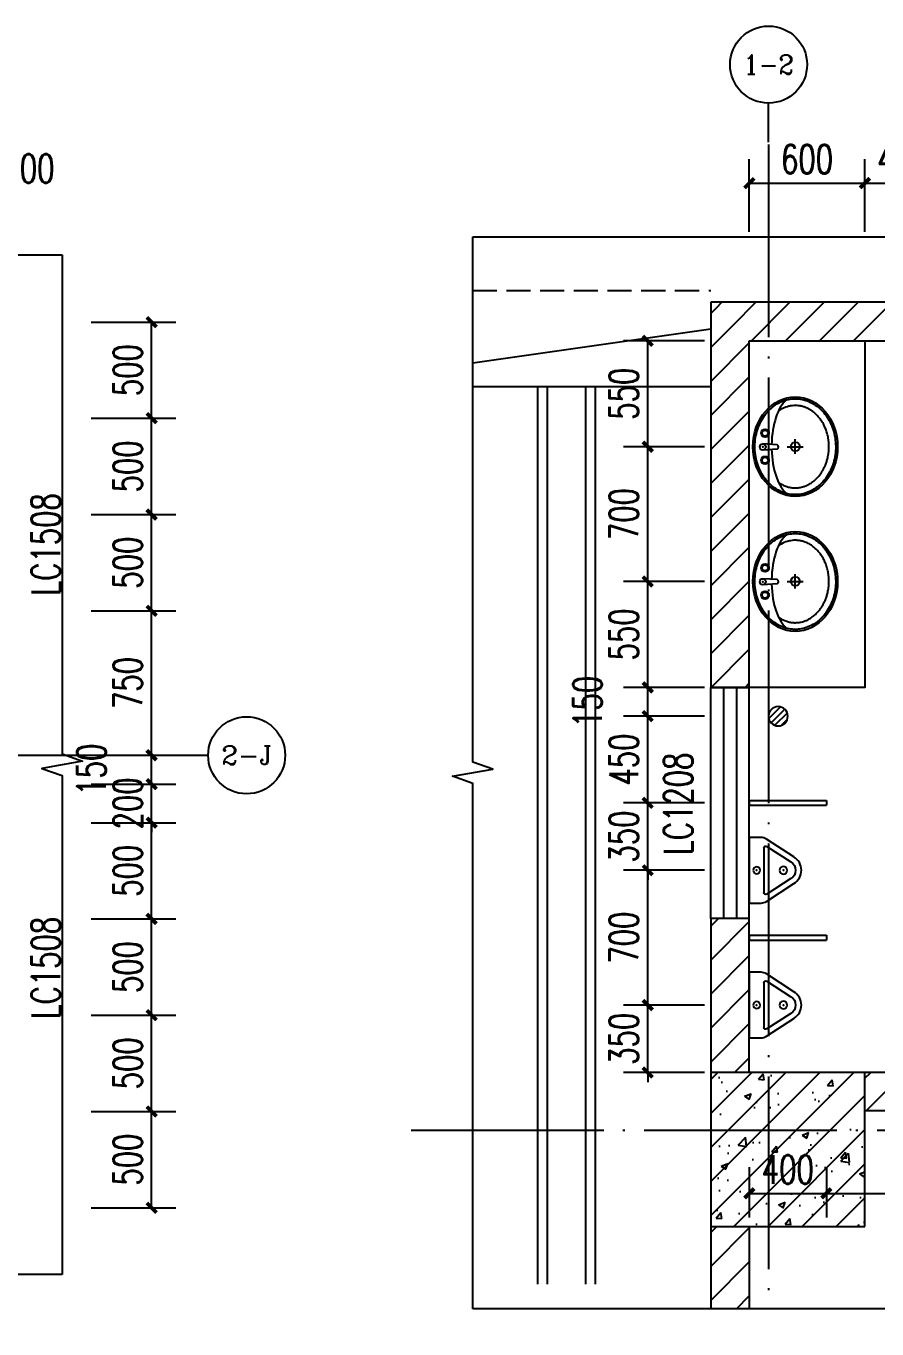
# Model space of a CAD drawing. Header units: millimetres. Extents: x -1048436 to -185795, y -983427 to 400387.
# Drawn here: x -611897 to -607479, y -727371 to -720604 of the extents above; entities that cross this region are included whole.
import ezdxf
from ezdxf.enums import TextEntityAlignment as Align

# ---------------------------------------------------------------- set-up
doc = ezdxf.new("R2010")
doc.units = ezdxf.units.MM
doc.header["$LTSCALE"] = 500
for name, pattern in [('A-FP_05$0$pln_L5$0$Col_L4$0$PHANTOM', [63.5, 31.75, -6.35, 6.35, -6.35, 6.35, -6.35]), ('DASH', [0.35, 0.25, -0.1]), ('DOTE', [2.42, 2, -0.2, 0.02, -0.2])]:
    doc.linetypes.add(name, pattern=pattern)
for name, color, linetype in [('COLUMN', 254, 'Continuous'), ('PUB_DIM', 3, 'Continuous'), ('PUB_HATCH', 8, 'Continuous'), ('WINDOW', 4, 'Continuous'), ('WINDOW_TEXT', 7, 'Continuous'), ('建-填充', 9, 'Continuous'), ('建-墙', 254, 'Continuous'), ('建-墙-卫生间隔断', 220, 'Continuous'), ('建-屋面-排水沟落水口', 175, 'Continuous'), ('建-文字', 4, 'Continuous'), ('建-洁具', 55, 'Continuous'), ('建-符号', 13, 'Continuous'), ('建-轴线', 16, 'DOTE')]:
    doc.layers.add(name, color=color, linetype=linetype)
doc.styles.add('_TCH_AXIS', font='COMPLEX', dxfattribs={"bigfont": 'GBCBIG'})
doc.styles.add('_TCH_DIM_T3', font='SIMPLEX', dxfattribs={"width": 0.705882, "bigfont": 'GBCBIG'})
doc.styles.add('_TCH_WINDOW', font='SIMPLEX', dxfattribs={"height": 3.5, "bigfont": 'GBCBIG'})
doc.dimstyles.new('_TCH_ARCH&&50', dxfattribs={"dimtxt": 148.75, "dimasz": 50, "dimexe": 125, "dimexo": 150, "dimgap": 50, "dimtad": 1, "dimdec": 0, "dimzin": 0, "dimdsep": 46, "dimtxsty": '_TCH_DIM_T3', "dimblk": 'ARCHTICK', "dimcen": 0.09, "dimclrt": 7, "dimazin": 2, "dimtfac": 1, "dimtdec": 0, "dimtix": 1, "dimtmove": 2, "dimatfit": 3, "dimldrblk": 'ARCHTICK', "dimfxl": 1, "dimtolj": 1, "dimtzin": 0, "dimarcsym": 0})
pattern_1 = [(45, (0, 89.76), (-88.388383, 88.388383), [])]

# ---------------------------------------------------------------- blocks, each defined once
blk = doc.blocks.new('$lvtry$00000173')
at = {"color": 0}
for p, q in [((-10.7, -125), (-15.7, -50.1)), ((12, -125), (16, -50.1)), ((1.6, -177.1), (1.6, -260.4)), ((-35.1, -218.8), (40, -218.8))]:
    blk.add_line(p, q, dxfattribs=at)
for centre, radius in [((-69, -61.6), 20.6), ((-69, -61.6), 15.6), ((0.1, -50.1), 15.8), ((72.2, -61.6), 20.6), ((72.2, -61.6), 15.6), ((1.6, -218.8), 23.4)]:
    blk.add_circle(centre, radius, dxfattribs=at)
blk.add_arc((0.6, -116.9), 13.9, 215.48604, 324.51396, dxfattribs=at)
blk.add_ellipse((1.6, -218.8), major_axis=(-259, 0), ratio=0.848663, dxfattribs=at)
for start_param, end_param in [(4.764585, 5.931457), (3.493317, 4.671733)]:
    blk.add_ellipse((1.6, -214.5), major_axis=(-259, 0), ratio=0.459125, start_param=start_param, end_param=end_param, dxfattribs=at)
for points, knots in [([(-247.4, -218.8, 0), (-247.4, -226.1, 0), (-246.9, -233.4, 0), (-244.5, -252.6, 0), (-241.8, -264.5, 0), (-234, -287.6, 0), (-228.9, -298.9, 0), (-216.4, -320.7, 0), (-209.1, -331.1, 0), (-192.3, -350.8, 0), (-182.9, -360.1, 0), (-162.4, -377, 0), (-151.2, -384.8, 0), (-127.4, -398.6, 0), (-114.8, -404.6, 0), (-88.5, -414.7, 0), (-74.8, -418.8, 0), (-46.8, -424.9, 0), (-32.4, -426.9, 0), (-3.6, -428.9, 0), (11, -428.8, 0), (39.8, -426.4, 0), (54.1, -424.2, 0), (82, -417.7, 0), (95.6, -413.4, 0), (121.7, -402.9, 0), (134.2, -396.7, 0), (157.7, -382.6, 0), (168.7, -374.7, 0), (189, -357.5, 0), (198.2, -348.1, 0), (214.5, -328.2, 0), (221.7, -317.6, 0), (233.7, -295.7, 0), (238.6, -284.3, 0), (245.9, -261.1, 0), (248.4, -249.2, 0), (250.9, -225.2, 0), (250.9, -213.2, 0), (248.6, -189.2, 0), (246.1, -177.3, 0), (238.9, -154, 0), (234.1, -142.6, 0), (222.2, -120.6, 0), (215.1, -110.1, 0), (198.8, -90.1, 0), (189.6, -80.7, 0), (169.5, -63.4, 0), (158.5, -55.4, 0), (135.1, -41.2, 0), (122.6, -35, 0), (96.6, -24.4, 0), (83, -20.1, 0), (55.1, -13.5, 0), (40.8, -11.2, 0), (12, -8.8, 0), (-2.5, -8.6, 0), (-31.4, -10.4, 0), (-45.7, -12.4, 0), (-73.8, -18.4, 0), (-87.5, -22.5, 0), (-113.8, -32.5, 0), (-126.5, -38.5, 0), (-150.4, -52.2, 0), (-161.6, -59.9, 0), (-182.2, -76.8, 0), (-191.7, -86, 0), (-208.5, -105.6, 0), (-215.9, -116, 0), (-228.5, -137.8, 0), (-233.6, -149.1, 0), (-241.6, -172.2, 0), (-244.4, -184, 0), (-246.9, -203.6, 0), (-247.4, -211.2, 0), (-247.4, -218.8, 0)], [0, 0, 0, 0, 0.105369, 0.105369, 0.278747, 0.278747, 0.452125, 0.452125, 0.625504, 0.625504, 0.798882, 0.798882, 0.97226, 0.97226, 1.145639, 1.145639, 1.319017, 1.319017, 1.492395, 1.492395, 1.665774, 1.665774, 1.839152, 1.839152, 2.01253, 2.01253, 2.185909, 2.185909, 2.359287, 2.359287, 2.532665, 2.532665, 2.706044, 2.706044, 2.879422, 2.879422, 3.0528, 3.0528, 3.226179, 3.226179, 3.399557, 3.399557, 3.572935, 3.572935, 3.746313, 3.746313, 3.919692, 3.919692, 4.09307, 4.09307, 4.266448, 4.266448, 4.439827, 4.439827, 4.613205, 4.613205, 4.786583, 4.786583, 4.959962, 4.959962, 5.13334, 5.13334, 5.306718, 5.306718, 5.480097, 5.480097, 5.653475, 5.653475, 5.826853, 5.826853, 6.000232, 6.000232, 6.17361, 6.17361, 6.283185, 6.283185, 6.283185, 6.283185]), ([(-183.5, -131.4, 0), (-184.9, -133.4, 0), (-186.3, -135.4, 0), (-191.4, -143.3, 0), (-194.8, -149.3, 0), (-200.6, -161.5, 0), (-203.1, -167.7, 0), (-207.2, -180.3, 0), (-208.9, -186.7, 0), (-211.2, -199.2, 0), (-211.9, -205.4, 0), (-212.3, -214, 0), (-212.4, -216.4, 0), (-212.4, -218.8, 0), (-212.4, -225.2, 0), (-211.9, -231.7, 0), (-210, -246, 0), (-208.2, -253.8, 0), (-204.3, -266.5, 0), (-202.4, -271.5, 0), (-198.1, -281.4, 0), (-195.7, -286.3, 0), (-189.4, -297.6, 0), (-185.2, -304, 0), (-176, -316.2, 0), (-170.9, -322.2, 0), (-160.9, -332.4, 0), (-156.1, -336.8, 0), (-143.4, -347.4, 0), (-135.1, -353.3, 0), (-121.2, -361.8, 0), (-115.9, -364.8, 0), (-105.1, -370.2, 0), (-99.5, -372.8, 0), (-87.8, -377.6, 0), (-81.6, -379.8, 0), (-69, -383.8, 0), (-62.5, -385.6, 0), (-47.3, -389.1, 0), (-38.5, -390.6, 0), (-20.6, -392.8, 0), (-11.6, -393.4, 0), (6.5, -393.7, 0), (15.6, -393.3, 0), (33.6, -391.7, 0), (42.5, -390.5, 0), (59.4, -387.2, 0), (67.4, -385.2, 0), (83.1, -380.5, 0), (90.7, -377.7, 0), (105.6, -371.6, 0), (112.7, -368.2, 0), (126.6, -360.6, 0), (133.3, -356.5, 0), (146, -347.8, 0), (152, -343.1, 0), (163.2, -333.3, 0), (168.5, -328.1, 0), (178.3, -317.3, 0), (182.9, -311.7, 0), (190.4, -301, 0), (193.6, -296, 0), (200.4, -283.8, 0), (203.7, -276.5, 0), (208.6, -263.5, 0), (210.3, -257.8, 0), (213, -246.3, 0), (214.1, -240.5, 0), (215.6, -226.9, 0), (215.8, -219, 0), (215.1, -205.6, 0), (214.5, -200, 0), (212.5, -188.8, 0), (211.2, -183.3, 0), (206.3, -166.7, 0), (201.7, -155.9, 0), (193, -140.7, 0), (190, -136, 0), (186.8, -131.4, 0)], [5.740897, 5.740897, 5.740897, 5.740897, 5.780874, 5.780874, 5.896829, 5.896829, 6.012784, 6.012784, 6.128739, 6.128739, 6.240697, 6.240697, 6.283185, 6.283185, 6.283185, 6.399826, 6.399826, 6.5409, 6.5409, 6.634, 6.634, 6.7271, 6.7271, 6.852188, 6.852188, 6.977276, 6.977276, 7.077377, 7.077377, 7.229977, 7.229977, 7.317389, 7.317389, 7.404801, 7.404801, 7.497094, 7.497094, 7.589386, 7.589386, 7.712334, 7.712334, 7.835281, 7.835281, 7.958228, 7.958228, 8.081175, 8.081175, 8.194983, 8.194983, 8.30879, 8.30879, 8.422598, 8.422598, 8.537599, 8.537599, 8.6526, 8.6526, 8.767602, 8.767602, 8.884432, 8.884432, 8.982435, 8.982435, 9.119467, 9.119467, 9.224191, 9.224191, 9.328914, 9.328914, 9.470087, 9.470087, 9.571187, 9.571187, 9.672288, 9.672288, 9.874489, 9.874489, 9.967059, 9.967059, 9.967059, 9.967059])]:
    blk.add_open_spline(points, degree=3, knots=knots, dxfattribs=at)
for p in [(0.5, -49.9), (1.6, -218.8)]:
    blk.add_point(p, dxfattribs=at)
blk = doc.blocks.new('$lvtry$00000171')
h = blk.add_hatch()
h.set_pattern_fill('ANSI31', color=256, scale=15, style=0)
h.set_pattern_definition([(45, (0, 0), (-16.838, 16.838), [])])
h.paths.add_polyline_path([(35.4, 16.9, 0.162278), (7.1, 31), (-49.5, -25.6, 0.162278), (-35.4, -53.9)])
h.paths.add_polyline_path([(7.1, 31, 0.456412), (-50, -18.5, 0.035489), (-49.5, -25.6)])
h.paths.add_polyline_path([(49.5, -11.4, 0.162278), (35.4, 16.9), (-35.4, -53.9, 0.162278), (-7.1, -68)])
h.paths.add_polyline_path([(50, -18.5, 0.035489), (49.5, -11.4), (-7.1, -68, 0.456412)])
blk.add_circle((0, -18.5), 50)
blk = doc.blocks.new('_ArchTick')
at = {"color": 0, "linetype": 'ByBlock', "const_width": 0.4}
blk.add_lwpolyline([(-0.5, -0.5), (0.5, 0.5)], dxfattribs=at)
blk = doc.blocks.new('*D2150')
at = {"layer": 'Defpoints', "color": 0, "transparency": 16777216}
for p in [(-607541.6, -721419.5), (-608141.6, -721822.1), (-607541.6, -721822.1)]:
    blk.add_point(p, dxfattribs=at)
at = {"layer": 'PUB_DIM', "color": 0, "lineweight": -2, "transparency": 16777216}
for p, q in [((-608141.6, -721672.1), (-608141.6, -721294.5)), ((-607541.6, -721672.1), (-607541.6, -721294.5)), ((-608141.6, -721419.5), (-607541.6, -721419.5))]:
    blk.add_line(p, q, dxfattribs=at)
at = {"layer": 'PUB_DIM', "color": 0, "lineweight": -2, "transparency": 16777216, "xscale": 50, "yscale": 50, "zscale": 50, "rotation": 180}
blk.add_blockref('_ArchTick', (-608141.6, -721419.5), dxfattribs=at)
at = {"layer": 'PUB_DIM', "color": 0, "lineweight": -2, "transparency": 16777216, "xscale": 50, "yscale": 50, "zscale": 50}
blk.add_blockref('_ArchTick', (-607541.6, -721419.5), dxfattribs=at)
at = {"layer": 'PUB_DIM', "color": 7, "transparency": 16777216, "insert": (-607841.6, -721295.1), "char_height": 148.75, "attachment_point": 5, "style": '_TCH_DIM_T3'}
blk.add_mtext('\\A1;600', dxfattribs=at)
blk = doc.blocks.new('*D2151')
at = {"layer": 'Defpoints', "color": 0, "transparency": 16777216}
for p in [(-607141.6, -721419.5), (-607541.6, -721822.1), (-607141.6, -721822.1)]:
    blk.add_point(p, dxfattribs=at)
at = {"layer": 'PUB_DIM', "color": 0, "lineweight": -2, "transparency": 16777216}
for p, q in [((-607541.6, -721672.1), (-607541.6, -721294.5)), ((-607141.6, -721672.1), (-607141.6, -721294.5)), ((-607541.6, -721419.5), (-607141.6, -721419.5))]:
    blk.add_line(p, q, dxfattribs=at)
at = {"layer": 'PUB_DIM', "color": 0, "lineweight": -2, "transparency": 16777216, "xscale": 50, "yscale": 50, "zscale": 50, "rotation": 180}
blk.add_blockref('_ArchTick', (-607541.6, -721419.5), dxfattribs=at)
at = {"layer": 'PUB_DIM', "color": 0, "lineweight": -2, "transparency": 16777216, "xscale": 50, "yscale": 50, "zscale": 50}
blk.add_blockref('_ArchTick', (-607141.6, -721419.5), dxfattribs=at)
at = {"layer": 'PUB_DIM', "color": 7, "transparency": 16777216, "insert": (-607341.6, -721295.1), "char_height": 148.75, "attachment_point": 5, "style": '_TCH_DIM_T3'}
blk.add_mtext('\\A1;400', dxfattribs=at)
blk = doc.blocks.new('*D2162')
at = {"layer": 'Defpoints', "color": 0, "transparency": 16777216}
for p in [(-608141.6, -726380.7), (-607741.6, -726380.7), (-607741.6, -726666.5)]:
    blk.add_point(p, dxfattribs=at)
at = {"layer": 'PUB_DIM', "color": 0, "lineweight": -2, "transparency": 16777216}
for p, q in [((-608141.6, -726530.7), (-608141.6, -726791.5)), ((-607741.6, -726530.7), (-607741.6, -726791.5)), ((-608141.6, -726666.5), (-607741.6, -726666.5))]:
    blk.add_line(p, q, dxfattribs=at)
at = {"layer": 'PUB_DIM', "color": 0, "lineweight": -2, "transparency": 16777216, "xscale": 50, "yscale": 50, "zscale": 50, "rotation": 180}
blk.add_blockref('_ArchTick', (-608141.6, -726666.5), dxfattribs=at)
at = {"layer": 'PUB_DIM', "color": 0, "lineweight": -2, "transparency": 16777216, "xscale": 50, "yscale": 50, "zscale": 50}
blk.add_blockref('_ArchTick', (-607741.6, -726666.5), dxfattribs=at)
at = {"layer": 'PUB_DIM', "color": 7, "transparency": 16777216, "insert": (-607941.6, -726542.2), "char_height": 148.75, "attachment_point": 5, "style": '_TCH_DIM_T3'}
blk.add_mtext('\\A1;400', dxfattribs=at)
blk = doc.blocks.new('*D2163')
at = {"layer": 'Defpoints', "color": 0, "transparency": 16777216}
for p in [(-607741.6, -726380.7), (-605841.6, -726380.7), (-605841.6, -726666.5)]:
    blk.add_point(p, dxfattribs=at)
at = {"layer": 'PUB_DIM', "color": 0, "lineweight": -2, "transparency": 16777216}
for p, q in [((-607741.6, -726530.7), (-607741.6, -726791.5)), ((-605841.6, -726530.7), (-605841.6, -726791.5)), ((-607741.6, -726666.5), (-605841.6, -726666.5))]:
    blk.add_line(p, q, dxfattribs=at)
at = {"layer": 'PUB_DIM', "color": 0, "lineweight": -2, "transparency": 16777216, "xscale": 50, "yscale": 50, "zscale": 50, "rotation": 180}
blk.add_blockref('_ArchTick', (-607741.6, -726666.5), dxfattribs=at)
at = {"layer": 'PUB_DIM', "color": 0, "lineweight": -2, "transparency": 16777216, "xscale": 50, "yscale": 50, "zscale": 50}
blk.add_blockref('_ArchTick', (-605841.6, -726666.5), dxfattribs=at)
at = {"layer": 'PUB_DIM', "color": 7, "transparency": 16777216, "insert": (-606791.6, -726542.2), "char_height": 148.75, "attachment_point": 5, "style": '_TCH_DIM_T3'}
blk.add_mtext('\\A1;1900', dxfattribs=at)
blk = doc.blocks.new('*D2170')
at = {"layer": 'Defpoints', "color": 0, "transparency": 16777216}
for p in [(-608669.3, -722238.5), (-608223.8, -722238.5), (-608223.8, -722788.5)]:
    blk.add_point(p, dxfattribs=at)
at = {"layer": 'PUB_DIM', "color": 0, "lineweight": -2, "transparency": 16777216}
for p, q in [((-608373.8, -722238.5), (-608794.3, -722238.5)), ((-608669.3, -722788.5), (-608669.3, -722238.5)), ((-608373.8, -722788.5), (-608794.3, -722788.5))]:
    blk.add_line(p, q, dxfattribs=at)
at = {"layer": 'PUB_DIM', "color": 0, "lineweight": -2, "transparency": 16777216, "xscale": 50, "yscale": 50, "zscale": 50}
for p, rotation in [((-608669.3, -722238.5), 90), ((-608669.3, -722788.5), 270)]:
    blk.add_blockref('_ArchTick', p, dxfattribs=dict(at, rotation=rotation))
at = {"layer": 'PUB_DIM', "color": 7, "transparency": 16777216, "insert": (-608793.7, -722513.5), "char_height": 148.75, "attachment_point": 5, "rotation": 90, "style": '_TCH_DIM_T3'}
blk.add_mtext('\\A1;550', dxfattribs=at)
blk = doc.blocks.new('*D2171')
at = {"layer": 'Defpoints', "color": 0, "transparency": 16777216}
for p in [(-608669.3, -722788.5), (-608223.8, -722788.5), (-608223.8, -723488.5)]:
    blk.add_point(p, dxfattribs=at)
at = {"layer": 'PUB_DIM', "color": 0, "lineweight": -2, "transparency": 16777216}
for p, q in [((-608373.8, -722788.5), (-608794.3, -722788.5)), ((-608669.3, -723488.5), (-608669.3, -722788.5)), ((-608373.8, -723488.5), (-608794.3, -723488.5))]:
    blk.add_line(p, q, dxfattribs=at)
at = {"layer": 'PUB_DIM', "color": 0, "lineweight": -2, "transparency": 16777216, "xscale": 50, "yscale": 50, "zscale": 50}
for p, rotation in [((-608669.3, -722788.5), 90), ((-608669.3, -723488.5), 270)]:
    blk.add_blockref('_ArchTick', p, dxfattribs=dict(at, rotation=rotation))
at = {"layer": 'PUB_DIM', "color": 7, "transparency": 16777216, "insert": (-608793.7, -723138.5), "char_height": 148.75, "attachment_point": 5, "rotation": 90, "style": '_TCH_DIM_T3'}
blk.add_mtext('\\A1;700', dxfattribs=at)
blk = doc.blocks.new('*D2172')
at = {"layer": 'Defpoints', "color": 0, "transparency": 16777216}
for p in [(-608669.3, -723488.5), (-608223.8, -723488.5), (-608223.8, -724038.5)]:
    blk.add_point(p, dxfattribs=at)
at = {"layer": 'PUB_DIM', "color": 0, "lineweight": -2, "transparency": 16777216}
for p, q in [((-608373.8, -723488.5), (-608794.3, -723488.5)), ((-608669.3, -724038.5), (-608669.3, -723488.5)), ((-608373.8, -724038.5), (-608794.3, -724038.5))]:
    blk.add_line(p, q, dxfattribs=at)
at = {"layer": 'PUB_DIM', "color": 0, "lineweight": -2, "transparency": 16777216, "xscale": 50, "yscale": 50, "zscale": 50}
for p, rotation in [((-608669.3, -723488.5), 90), ((-608669.3, -724038.5), 270)]:
    blk.add_blockref('_ArchTick', p, dxfattribs=dict(at, rotation=rotation))
at = {"layer": 'PUB_DIM', "color": 7, "transparency": 16777216, "insert": (-608793.7, -723763.5), "char_height": 148.75, "attachment_point": 5, "rotation": 90, "style": '_TCH_DIM_T3'}
blk.add_mtext('\\A1;550', dxfattribs=at)
blk = doc.blocks.new('*D2173')
at = {"layer": 'Defpoints', "color": 0, "transparency": 16777216}
for p in [(-608669.3, -724038.5), (-608223.8, -724038.5), (-608223.8, -724188.5)]:
    blk.add_point(p, dxfattribs=at)
at = {"layer": 'PUB_DIM', "color": 0, "lineweight": -2, "transparency": 16777216}
for p, q in [((-608373.8, -724038.5), (-608794.3, -724038.5)), ((-608669.3, -724188.5), (-608669.3, -724038.5)), ((-608373.8, -724188.5), (-608794.3, -724188.5))]:
    blk.add_line(p, q, dxfattribs=at)
at = {"layer": 'PUB_DIM', "color": 0, "lineweight": -2, "transparency": 16777216, "xscale": 50, "yscale": 50, "zscale": 50}
for p, rotation in [((-608669.3, -724038.5), 90), ((-608669.3, -724188.5), 270)]:
    blk.add_blockref('_ArchTick', p, dxfattribs=dict(at, rotation=rotation))
at = {"layer": 'PUB_DIM', "color": 7, "transparency": 16777216, "insert": (-608981.8, -724113.5), "char_height": 148.75, "attachment_point": 5, "rotation": 90, "style": '_TCH_DIM_T3'}
blk.add_mtext('\\A1;150', dxfattribs=at)
blk = doc.blocks.new('*D2174')
at = {"layer": 'Defpoints', "color": 0, "transparency": 16777216}
for p in [(-608669.3, -724188.5), (-608223.8, -724188.5), (-608223.8, -724638.5)]:
    blk.add_point(p, dxfattribs=at)
at = {"layer": 'PUB_DIM', "color": 0, "lineweight": -2, "transparency": 16777216}
for p, q in [((-608373.8, -724188.5), (-608794.3, -724188.5)), ((-608669.3, -724638.5), (-608669.3, -724188.5)), ((-608373.8, -724638.5), (-608794.3, -724638.5))]:
    blk.add_line(p, q, dxfattribs=at)
at = {"layer": 'PUB_DIM', "color": 0, "lineweight": -2, "transparency": 16777216, "xscale": 50, "yscale": 50, "zscale": 50}
for p, rotation in [((-608669.3, -724188.5), 90), ((-608669.3, -724638.5), 270)]:
    blk.add_blockref('_ArchTick', p, dxfattribs=dict(at, rotation=rotation))
at = {"layer": 'PUB_DIM', "color": 7, "transparency": 16777216, "insert": (-608793.7, -724413.5), "char_height": 148.75, "attachment_point": 5, "rotation": 90, "style": '_TCH_DIM_T3'}
blk.add_mtext('\\A1;450', dxfattribs=at)
blk = doc.blocks.new('*D2175')
at = {"layer": 'Defpoints', "color": 0, "transparency": 16777216}
for p in [(-608669.3, -724638.5), (-608223.8, -724638.5), (-608223.8, -724988.5)]:
    blk.add_point(p, dxfattribs=at)
at = {"layer": 'PUB_DIM', "color": 0, "lineweight": -2, "transparency": 16777216}
for p, q in [((-608669.3, -724638.5), (-608669.3, -724588.5)), ((-608373.8, -724638.5), (-608794.3, -724638.5)), ((-608669.3, -724988.5), (-608669.3, -724638.5)), ((-608373.8, -724988.5), (-608794.3, -724988.5)), ((-608669.3, -724988.5), (-608669.3, -725038.5))]:
    blk.add_line(p, q, dxfattribs=at)
at = {"layer": 'PUB_DIM', "color": 0, "lineweight": -2, "transparency": 16777216, "xscale": 50, "yscale": 50, "zscale": 50}
for p, rotation in [((-608669.3, -724638.5), 270), ((-608669.3, -724988.5), 90)]:
    blk.add_blockref('_ArchTick', p, dxfattribs=dict(at, rotation=rotation))
at = {"layer": 'PUB_DIM', "color": 7, "transparency": 16777216, "insert": (-608793.7, -724813.5), "char_height": 148.75, "attachment_point": 5, "rotation": 90, "style": '_TCH_DIM_T3'}
blk.add_mtext('\\A1;350', dxfattribs=at)
blk = doc.blocks.new('*D2176')
at = {"layer": 'Defpoints', "color": 0, "transparency": 16777216}
for p in [(-608669.3, -724988.5), (-608223.8, -724988.5), (-608223.8, -725688.5)]:
    blk.add_point(p, dxfattribs=at)
at = {"layer": 'PUB_DIM', "color": 0, "lineweight": -2, "transparency": 16777216}
for p, q in [((-608373.8, -724988.5), (-608794.3, -724988.5)), ((-608669.3, -725688.5), (-608669.3, -724988.5)), ((-608373.8, -725688.5), (-608794.3, -725688.5))]:
    blk.add_line(p, q, dxfattribs=at)
at = {"layer": 'PUB_DIM', "color": 0, "lineweight": -2, "transparency": 16777216, "xscale": 50, "yscale": 50, "zscale": 50}
for p, rotation in [((-608669.3, -724988.5), 90), ((-608669.3, -725688.5), 270)]:
    blk.add_blockref('_ArchTick', p, dxfattribs=dict(at, rotation=rotation))
at = {"layer": 'PUB_DIM', "color": 7, "transparency": 16777216, "insert": (-608793.7, -725338.5), "char_height": 148.75, "attachment_point": 5, "rotation": 90, "style": '_TCH_DIM_T3'}
blk.add_mtext('\\A1;700', dxfattribs=at)
blk = doc.blocks.new('*D2177')
at = {"layer": 'Defpoints', "color": 0, "transparency": 16777216}
for p in [(-608669.3, -725688.5), (-608223.8, -725688.5), (-608223.8, -726038.5)]:
    blk.add_point(p, dxfattribs=at)
at = {"layer": 'PUB_DIM', "color": 0, "lineweight": -2, "transparency": 16777216}
for p, q in [((-608373.8, -725688.5), (-608794.3, -725688.5)), ((-608669.3, -725688.5), (-608669.3, -725638.5)), ((-608669.3, -726038.5), (-608669.3, -725688.5)), ((-608373.8, -726038.5), (-608794.3, -726038.5)), ((-608669.3, -726038.5), (-608669.3, -726088.5))]:
    blk.add_line(p, q, dxfattribs=at)
at = {"layer": 'PUB_DIM', "color": 0, "lineweight": -2, "transparency": 16777216, "xscale": 50, "yscale": 50, "zscale": 50}
for p, rotation in [((-608669.3, -725688.5), 270), ((-608669.3, -726038.5), 90)]:
    blk.add_blockref('_ArchTick', p, dxfattribs=dict(at, rotation=rotation))
at = {"layer": 'PUB_DIM', "color": 7, "transparency": 16777216, "insert": (-608793.7, -725863.5), "char_height": 148.75, "attachment_point": 5, "rotation": 90, "style": '_TCH_DIM_T3'}
blk.add_mtext('\\A1;350', dxfattribs=at)
blk = doc.blocks.new('*D2202')
at = {"layer": 'Defpoints', "color": 0, "transparency": 16777216}
for p in [(-611709.5, -722141.2), (-611245.1, -722141.2), (-611709.5, -722640.7)]:
    blk.add_point(p, dxfattribs=at)
at = {"layer": 'PUB_DIM', "color": 0, "lineweight": -2, "transparency": 16777216}
for p, q in [((-611559.5, -722141.2), (-611120.1, -722141.2)), ((-611245.1, -722640.7), (-611245.1, -722141.2)), ((-611559.5, -722640.7), (-611120.1, -722640.7))]:
    blk.add_line(p, q, dxfattribs=at)
at = {"layer": 'PUB_DIM', "color": 0, "lineweight": -2, "transparency": 16777216, "xscale": 50, "yscale": 50, "zscale": 50}
for p, rotation in [((-611245.1, -722141.2), 90), ((-611245.1, -722640.7), 270)]:
    blk.add_blockref('_ArchTick', p, dxfattribs=dict(at, rotation=rotation))
at = {"layer": 'PUB_DIM', "color": 7, "transparency": 16777216, "insert": (-611369.5, -722390.9), "char_height": 148.75, "attachment_point": 5, "rotation": 90, "style": '_TCH_DIM_T3'}
blk.add_mtext('\\A1;500', dxfattribs=at)
blk = doc.blocks.new('*D2203')
at = {"layer": 'Defpoints', "color": 0, "transparency": 16777216}
for p in [(-611709.5, -722640.7), (-611245.1, -722640.7), (-611709.5, -723141.2)]:
    blk.add_point(p, dxfattribs=at)
at = {"layer": 'PUB_DIM', "color": 0, "lineweight": -2, "transparency": 16777216}
for p, q in [((-611559.5, -722640.7), (-611120.1, -722640.7)), ((-611245.1, -723141.2), (-611245.1, -722640.7)), ((-611559.5, -723141.2), (-611120.1, -723141.2))]:
    blk.add_line(p, q, dxfattribs=at)
at = {"layer": 'PUB_DIM', "color": 0, "lineweight": -2, "transparency": 16777216, "xscale": 50, "yscale": 50, "zscale": 50}
for p, rotation in [((-611245.1, -722640.7), 90), ((-611245.1, -723141.2), 270)]:
    blk.add_blockref('_ArchTick', p, dxfattribs=dict(at, rotation=rotation))
at = {"layer": 'PUB_DIM', "color": 7, "transparency": 16777216, "insert": (-611369.5, -722890.9), "char_height": 148.75, "attachment_point": 5, "rotation": 90, "style": '_TCH_DIM_T3'}
blk.add_mtext('\\A1;500', dxfattribs=at)
blk = doc.blocks.new('*D2204')
at = {"layer": 'Defpoints', "color": 0, "transparency": 16777216}
for p in [(-611709.5, -723141.2), (-611245.1, -723141.2), (-611709.5, -723640.7)]:
    blk.add_point(p, dxfattribs=at)
at = {"layer": 'PUB_DIM', "color": 0, "lineweight": -2, "transparency": 16777216}
for p, q in [((-611559.5, -723141.2), (-611120.1, -723141.2)), ((-611245.1, -723640.7), (-611245.1, -723141.2)), ((-611559.5, -723640.7), (-611120.1, -723640.7))]:
    blk.add_line(p, q, dxfattribs=at)
at = {"layer": 'PUB_DIM', "color": 0, "lineweight": -2, "transparency": 16777216, "xscale": 50, "yscale": 50, "zscale": 50}
for p, rotation in [((-611245.1, -723141.2), 90), ((-611245.1, -723640.7), 270)]:
    blk.add_blockref('_ArchTick', p, dxfattribs=dict(at, rotation=rotation))
at = {"layer": 'PUB_DIM', "color": 7, "transparency": 16777216, "insert": (-611369.5, -723390.9), "char_height": 148.75, "attachment_point": 5, "rotation": 90, "style": '_TCH_DIM_T3'}
blk.add_mtext('\\A1;500', dxfattribs=at)
blk = doc.blocks.new('*D2205')
at = {"layer": 'Defpoints', "color": 0, "transparency": 16777216}
for p in [(-611709.5, -723640.7), (-611245.1, -723640.7), (-611709.5, -724391.2)]:
    blk.add_point(p, dxfattribs=at)
at = {"layer": 'PUB_DIM', "color": 0, "lineweight": -2, "transparency": 16777216}
for p, q in [((-611559.5, -723640.7), (-611120.1, -723640.7)), ((-611245.1, -724391.2), (-611245.1, -723640.7)), ((-611559.5, -724391.2), (-611120.1, -724391.2))]:
    blk.add_line(p, q, dxfattribs=at)
at = {"layer": 'PUB_DIM', "color": 0, "lineweight": -2, "transparency": 16777216, "xscale": 50, "yscale": 50, "zscale": 50}
for p, rotation in [((-611245.1, -723640.7), 90), ((-611245.1, -724391.2), 270)]:
    blk.add_blockref('_ArchTick', p, dxfattribs=dict(at, rotation=rotation))
at = {"layer": 'PUB_DIM', "color": 7, "transparency": 16777216, "insert": (-611369.5, -724015.9), "char_height": 148.75, "attachment_point": 5, "rotation": 90, "style": '_TCH_DIM_T3'}
blk.add_mtext('\\A1;750', dxfattribs=at)
blk = doc.blocks.new('*D2206')
at = {"layer": 'Defpoints', "color": 0, "transparency": 16777216}
for p in [(-611709.5, -724391.2), (-611245.1, -724391.2), (-611709.5, -724541.2)]:
    blk.add_point(p, dxfattribs=at)
at = {"layer": 'PUB_DIM', "color": 0, "lineweight": -2, "transparency": 16777216}
for p, q in [((-611559.5, -724391.2), (-611120.1, -724391.2)), ((-611245.1, -724541.2), (-611245.1, -724391.2)), ((-611559.5, -724541.2), (-611120.1, -724541.2))]:
    blk.add_line(p, q, dxfattribs=at)
at = {"layer": 'PUB_DIM', "color": 0, "lineweight": -2, "transparency": 16777216, "xscale": 50, "yscale": 50, "zscale": 50}
for p, rotation in [((-611245.1, -724391.2), 90), ((-611245.1, -724541.2), 270)]:
    blk.add_blockref('_ArchTick', p, dxfattribs=dict(at, rotation=rotation))
at = {"layer": 'PUB_DIM', "color": 7, "transparency": 16777216, "insert": (-611557.6, -724466.2), "char_height": 148.75, "attachment_point": 5, "rotation": 90, "style": '_TCH_DIM_T3'}
blk.add_mtext('\\A1;150', dxfattribs=at)
blk = doc.blocks.new('*D2207')
at = {"layer": 'Defpoints', "color": 0, "transparency": 16777216}
for p in [(-611709.5, -724541.2), (-611245.1, -724541.2), (-611709.5, -724741.2)]:
    blk.add_point(p, dxfattribs=at)
at = {"layer": 'PUB_DIM', "color": 0, "lineweight": -2, "transparency": 16777216}
for p, q in [((-611559.5, -724541.2), (-611120.1, -724541.2)), ((-611245.1, -724541.2), (-611245.1, -724491.2)), ((-611245.1, -724741.2), (-611245.1, -724541.2)), ((-611559.5, -724741.2), (-611120.1, -724741.2)), ((-611245.1, -724741.2), (-611245.1, -724791.2))]:
    blk.add_line(p, q, dxfattribs=at)
at = {"layer": 'PUB_DIM', "color": 0, "lineweight": -2, "transparency": 16777216, "xscale": 50, "yscale": 50, "zscale": 50}
for p, rotation in [((-611245.1, -724541.2), 270), ((-611245.1, -724741.2), 90)]:
    blk.add_blockref('_ArchTick', p, dxfattribs=dict(at, rotation=rotation))
at = {"layer": 'PUB_DIM', "color": 7, "transparency": 16777216, "insert": (-611369.5, -724641.2), "char_height": 148.75, "attachment_point": 5, "rotation": 90, "style": '_TCH_DIM_T3'}
blk.add_mtext('\\A1;200', dxfattribs=at)
blk = doc.blocks.new('*D2208')
at = {"layer": 'Defpoints', "color": 0, "transparency": 16777216}
for p in [(-611709.5, -724741.2), (-611245.1, -724741.2), (-611709.5, -725241.2)]:
    blk.add_point(p, dxfattribs=at)
at = {"layer": 'PUB_DIM', "color": 0, "lineweight": -2, "transparency": 16777216}
for p, q in [((-611559.5, -724741.2), (-611120.1, -724741.2)), ((-611245.1, -725241.2), (-611245.1, -724741.2)), ((-611559.5, -725241.2), (-611120.1, -725241.2))]:
    blk.add_line(p, q, dxfattribs=at)
at = {"layer": 'PUB_DIM', "color": 0, "lineweight": -2, "transparency": 16777216, "xscale": 50, "yscale": 50, "zscale": 50}
for p, rotation in [((-611245.1, -724741.2), 90), ((-611245.1, -725241.2), 270)]:
    blk.add_blockref('_ArchTick', p, dxfattribs=dict(at, rotation=rotation))
at = {"layer": 'PUB_DIM', "color": 7, "transparency": 16777216, "insert": (-611369.5, -724991.2), "char_height": 148.75, "attachment_point": 5, "rotation": 90, "style": '_TCH_DIM_T3'}
blk.add_mtext('\\A1;500', dxfattribs=at)
blk = doc.blocks.new('*D2209')
at = {"layer": 'Defpoints', "color": 0, "transparency": 16777216}
for p in [(-611709.5, -725241.2), (-611245.1, -725241.2), (-611709.5, -725741.2)]:
    blk.add_point(p, dxfattribs=at)
at = {"layer": 'PUB_DIM', "color": 0, "lineweight": -2, "transparency": 16777216}
for p, q in [((-611559.5, -725241.2), (-611120.1, -725241.2)), ((-611245.1, -725741.2), (-611245.1, -725241.2)), ((-611559.5, -725741.2), (-611120.1, -725741.2))]:
    blk.add_line(p, q, dxfattribs=at)
at = {"layer": 'PUB_DIM', "color": 0, "lineweight": -2, "transparency": 16777216, "xscale": 50, "yscale": 50, "zscale": 50}
for p, rotation in [((-611245.1, -725241.2), 90), ((-611245.1, -725741.2), 270)]:
    blk.add_blockref('_ArchTick', p, dxfattribs=dict(at, rotation=rotation))
at = {"layer": 'PUB_DIM', "color": 7, "transparency": 16777216, "insert": (-611369.5, -725491.2), "char_height": 148.75, "attachment_point": 5, "rotation": 90, "style": '_TCH_DIM_T3'}
blk.add_mtext('\\A1;500', dxfattribs=at)
blk = doc.blocks.new('*D2210')
at = {"layer": 'Defpoints', "color": 0, "transparency": 16777216}
for p in [(-611709.5, -725741.2), (-611245.1, -725741.2), (-611709.5, -726241.2)]:
    blk.add_point(p, dxfattribs=at)
at = {"layer": 'PUB_DIM', "color": 0, "lineweight": -2, "transparency": 16777216}
for p, q in [((-611559.5, -725741.2), (-611120.1, -725741.2)), ((-611245.1, -726241.2), (-611245.1, -725741.2)), ((-611559.5, -726241.2), (-611120.1, -726241.2))]:
    blk.add_line(p, q, dxfattribs=at)
at = {"layer": 'PUB_DIM', "color": 0, "lineweight": -2, "transparency": 16777216, "xscale": 50, "yscale": 50, "zscale": 50}
for p, rotation in [((-611245.1, -725741.2), 90), ((-611245.1, -726241.2), 270)]:
    blk.add_blockref('_ArchTick', p, dxfattribs=dict(at, rotation=rotation))
at = {"layer": 'PUB_DIM', "color": 7, "transparency": 16777216, "insert": (-611369.5, -725991.2), "char_height": 148.75, "attachment_point": 5, "rotation": 90, "style": '_TCH_DIM_T3'}
blk.add_mtext('\\A1;500', dxfattribs=at)
blk = doc.blocks.new('*D2211')
at = {"layer": 'Defpoints', "color": 0, "transparency": 16777216}
for p in [(-611709.5, -726241.2), (-611245.1, -726241.2), (-611709.5, -726741.2)]:
    blk.add_point(p, dxfattribs=at)
at = {"layer": 'PUB_DIM', "color": 0, "lineweight": -2, "transparency": 16777216}
for p, q in [((-611559.5, -726241.2), (-611120.1, -726241.2)), ((-611245.1, -726741.2), (-611245.1, -726241.2)), ((-611559.5, -726741.2), (-611120.1, -726741.2))]:
    blk.add_line(p, q, dxfattribs=at)
at = {"layer": 'PUB_DIM', "color": 0, "lineweight": -2, "transparency": 16777216, "xscale": 50, "yscale": 50, "zscale": 50}
for p, rotation in [((-611245.1, -726241.2), 90), ((-611245.1, -726741.2), 270)]:
    blk.add_blockref('_ArchTick', p, dxfattribs=dict(at, rotation=rotation))
at = {"layer": 'PUB_DIM', "color": 7, "transparency": 16777216, "insert": (-611369.5, -726491.2), "char_height": 148.75, "attachment_point": 5, "rotation": 90, "style": '_TCH_DIM_T3'}
blk.add_mtext('\\A1;500', dxfattribs=at)
blk = doc.blocks.new('*D2220')
at = {"layer": 'Defpoints', "color": 0, "transparency": 16777216}
for p in [(-612069.4, -721480.9), (-612269.5, -721942), (-612069.5, -721942)]:
    blk.add_point(p, dxfattribs=at)
at = {"layer": 'PUB_DIM', "color": 0, "lineweight": -2, "transparency": 16777216}
for p, q in [((-612269.4, -721792), (-612269.4, -721355.9)), ((-612069.5, -721792), (-612069.4, -721355.9)), ((-612269.4, -721480.9), (-612069.4, -721480.9))]:
    blk.add_line(p, q, dxfattribs=at)
at = {"layer": 'PUB_DIM', "color": 0, "lineweight": -2, "transparency": 16777216, "xscale": 50, "yscale": 50, "zscale": 50}
for p, rotation in [((-612269.4, -721480.9), 179.9903516328239), ((-612069.4, -721480.9), 359.9903516328239)]:
    blk.add_blockref('_ArchTick', p, dxfattribs=dict(at, rotation=rotation))
at = {"layer": 'PUB_DIM', "color": 7, "transparency": 16777216, "insert": (-611884.4, -721343.4), "char_height": 148.75, "attachment_point": 5, "rotation": 359.99035, "style": '_TCH_DIM_T3'}
blk.add_mtext('\\A1;200', dxfattribs=at)
blk = doc.blocks.new('$lvtry$00000219')
at = {"color": 0}
for p, q in [((-124.2, -91.5, 0), (-43.3, -215.6, 0)), ((-115.8, -76, 0), (115.8, -76, 0)), ((43.3, -215.6, 0), (124.2, -91.5, 0))]:
    blk.add_line(p, q, dxfattribs=at)
at = {"color": 0, "elevation": 0}
blk.add_lwpolyline([(69.3, -230.6, -0.57735), (-69.3, -230.6), (-161.9, -88.4, -0.145378), (-170, -61.1), (-170, 0), (170, 0), (170, -61.1, -0.145378), (161.9, -88.4)], format="xyb", close=True, dxfattribs=at)
at = {"color": 0}
for centre, radius in [((0, -38, 0), 17.7), ((0, -177, 0), 20)]:
    blk.add_circle(centre, radius, dxfattribs=at)
for centre, radius, start, end in [((-115.8, -86, 0), 10, 90, 213.0863), ((115.8, -86, 0), 10, 326.9137, 90), ((0, -190.6, 0), 50, 210, 330)]:
    blk.add_arc(centre, radius, start, end, dxfattribs=at)
for p in [(0, -38, 0), (0, -177, 0)]:
    blk.add_point(p, dxfattribs=at)

msp = doc.modelspace()

# ---------------------------------------------------------------- hatches: boundary and pattern name
at = {"layer": 'PUB_HATCH'}
h = msp.add_hatch(dxfattribs=at)
h.set_pattern_fill('钢筋混凝土', color=256, scale=50, style=0)
h.set_pattern_definition([(45, (0, 0), (-88.388348, 88.388348), []), (50, (0, 0), (358.63009, -31.37607), [37.5, -412.5]), (355, (0, 0), (-69.37567, 376.09607), [30, -330]), (100.4514, (29.9, -2.6), (289.25469, 344.71977), [31.8701, -350.57106]), (46.1842, (0, 100), (533.62052, -82.7595), [56.25, -618.75]), (96.6356, (44.47, 93.1), (467.33135, 487.05894), [47.80514, -525.8565]), (351.1842, (0, 100), (467.33097, 487.0593), [45, -495]), (21, (50, 75), (298.45353, -201.309445), [37.5, -412.5]), (326, (50, 75), (121.65767, 362.57502), [30, -330]), (71.4514, (74.87, 58.22), (420.11131, 161.26525), [31.8701, -350.57106]), (37.5, (0, 0), (6.079928, 166.446927), [0, -326, 0, -335, 0, -331.25]), (7.5, (0, 0), (131.53477, 197.205856), [0, -191, 0, -318.5, 0, -126.25]), (327.5, (-111.5, 0), (266.911218, -11.277436), [0, -125, 0, -390, 0, -517.5]), (317.5, (-161.5, 0), (291.593085, 50.05249), [0, -162.5, 0, -259, 0, -367.5])])
h.paths.add_polyline_path([(-608341.6, -726038.5), (-608341.6, -726838.5), (-607541.6, -726838.5), (-607541.6, -726038.5)])
at = {"layer": '建-填充'}
h = msp.add_hatch(dxfattribs=at)
h.set_pattern_fill('普通砖', color=256, scale=50, style=0)
h.set_pattern_definition(pattern_1)
h.paths.add_polyline_path([(-608341.6, -722038.5), (-608341.6, -724038.5), (-608141.6, -724038.5), (-608141.6, -722238.5)])
h = msp.add_hatch(dxfattribs=at)
h.set_pattern_fill('普通砖', color=256, scale=50, style=0)
h.set_pattern_definition(pattern_1)
h.paths.add_polyline_path([(-608141.6, -722238.5), (-607141.6, -722238.5), (-607141.6, -722038.5), (-608341.6, -722038.5)])
h = msp.add_hatch(dxfattribs=at)
h.set_pattern_fill('普通砖', color=256, scale=50, style=0)
h.set_pattern_definition(pattern_1)
h.paths.add_polyline_path([(-608341.6, -726038.5), (-608141.6, -726038.5), (-608141.6, -725238.5), (-608341.6, -725238.5)])
h = msp.add_hatch(dxfattribs=at)
h.set_pattern_fill('普通砖', color=256, scale=50, style=0)
h.set_pattern_definition(pattern_1)
h.paths.add_polyline_path([(-607541.6, -726038.5), (-607541.6, -726238.5), (-604441.6, -726238.5), (-604441.6, -726105.2), (-604541.6, -726038.5)])
h = msp.add_hatch(dxfattribs=at)
h.set_pattern_fill('普通砖', color=256, scale=50, style=0)
h.set_pattern_definition(pattern_1)
h.paths.add_polyline_path([(-608141.6, -726838.5), (-608341.6, -726838.5), (-608341.6, -727265.7), (-608141.6, -727265.7)])

# ---------------------------------------------------------------- linework, layer by layer
for points in [[(-609577.6, -722353), (-608341.6, -722176.4)], [(-609577.6, -722476.4), (-608341.6, -722476.4)]]:
    msp.add_lwpolyline(points)
at = {"layer": 'COLUMN'}
for p, q in [((-608341.6, -726038.5), (-608341.6, -726838.5)), ((-607541.6, -726038.5), (-608341.6, -726038.5)), ((-607541.6, -726838.5), (-607541.6, -726038.5)), ((-608341.6, -726838.5), (-607541.6, -726838.5))]:
    msp.add_line(p, q, dxfattribs=at)
at = {"layer": 'WINDOW'}
for p, q in [((-608341.6, -725238.5), (-608341.6, -724038.5)), ((-608141.6, -724038.5), (-608341.6, -724038.5)), ((-608274.9, -724038.5), (-608274.9, -725238.5)), ((-608208.3, -724038.5), (-608208.3, -725238.5)), ((-608141.6, -725238.5), (-608141.6, -724038.5)), ((-608141.6, -725238.5), (-608341.6, -725238.5))]:
    msp.add_line(p, q, dxfattribs=at)
at = {"layer": '建-墙'}
for p, q in [((-608341.6, -722038.5), (-608341.6, -724038.5)), ((-607141.6, -722038.5), (-608341.6, -722038.5)), ((-608141.6, -724038.5), (-608141.6, -722238.5)), ((-608141.6, -722238.5), (-607141.6, -722238.5)), ((-608341.6, -724038.5), (-608141.6, -724038.5)), ((-608141.6, -725238.5), (-608341.6, -725238.5)), ((-608341.6, -725238.5), (-608341.6, -726038.5)), ((-608141.6, -726038.5), (-608141.6, -725238.5)), ((-604541.6, -726038.5), (-607541.6, -726038.5)), ((-604441.6, -726238.5), (-607541.6, -726238.5)), ((-608341.6, -726838.5), (-608341.6, -727265.7)), ((-608141.6, -726838.5), (-608141.6, -727265.7))]:
    msp.add_line(p, q, dxfattribs=at)
at = {"layer": '建-墙', "linetype": 'DASH'}
msp.add_lwpolyline([(-609577.6, -721976.4), (-608341.6, -721976.4)], dxfattribs=at)
at = {"layer": '建-墙-卫生间隔断', "linetype": 'A-FP_05$0$pln_L5$0$Col_L4$0$PHANTOM'}
for p, q in [((-608141.6, -724626), (-607741.6, -724626)), ((-608141.6, -724626), (-608141.6, -724651)), ((-608141.6, -724651), (-607741.6, -724651)), ((-607741.6, -724626), (-607741.6, -724651)), ((-608141.6, -725326), (-607741.6, -725326)), ((-608141.6, -725326), (-608141.6, -725351)), ((-608141.6, -725351), (-607741.6, -725351)), ((-607741.6, -725326), (-607741.6, -725351))]:
    msp.add_line(p, q, dxfattribs=at)
at = {"layer": '建-屋面-排水沟落水口'}
for p, q in [((-609241.6, -722476.4), (-609241.6, -727138.5)), ((-609191.6, -722476.4), (-609191.6, -727138.5)), ((-608991.6, -722476.4), (-608991.6, -727138.5)), ((-608941.6, -722476.4), (-608941.6, -727138.5))]:
    msp.add_line(p, q, dxfattribs=at)
at = {"layer": '建-洁具'}
msp.add_lwpolyline([(-608141.6, -722238.5), (-607541.6, -722238.5), (-607541.6, -724038.5), (-608141.6, -724038.5)], dxfattribs=at)
at = {"layer": '建-符号'}
for p, q in [((-608041.7, -721205.9), (-608041.7, -721003.7)), ((-611153.8, -724391.2), (-610951.6, -724391.2)), ((-611709.5, -727088), (-611709.5, -727088)), ((-611709.5, -727088), (-611709.5, -727088))]:
    msp.add_line(p, q, dxfattribs=at)
for points in [[(-609577.6, -721698.9), (-605666.1, -721698.9), (-605627.8, -721593.9), (-605590.8, -721803.9), (-605553.6, -721698.9), (-601642, -721698.9)], [(-617923.7, -721792.5), (-614872.9, -721792.5), (-614834.7, -721687.5), (-614797.6, -721897.5), (-614760.4, -721792.5), (-611709.5, -721792.5)], [(-609577.6, -727265.7), (-609577.6, -724538.6), (-609682.6, -724500.4), (-609472.6, -724463.3), (-609577.6, -724426.1), (-609577.6, -721698.9)], [(-611709.5, -721792.5), (-611709.5, -724384), (-611604.5, -724422.2), (-611814.5, -724459.2), (-611709.5, -724496.5), (-611709.5, -727088)], [(-611709.5, -727088), (-614760.4, -727088), (-614798.6, -727193), (-614835.6, -726983), (-614872.9, -727088), (-617923.7, -727088)], [(-601642, -727265.7), (-605553.6, -727265.7), (-605591.8, -727370.7), (-605628.8, -727160.7), (-605666.1, -727265.7), (-609577.6, -727265.7)]]:
    msp.add_lwpolyline(points, dxfattribs=at)
for centre in [(-608041.7, -720803.7), (-610751.6, -724391.2)]:
    msp.add_circle(centre, 200, dxfattribs=at)
at = {"layer": '建-轴线'}
for points in [[(-608041.6, -721219.6), (-608041.6, -727265.7)], [(-618129.1, -724391.2), (-611153.8, -724391.2)], [(-609897.9, -726338.5), (-601017.9, -726338.5)]]:
    msp.add_lwpolyline(points, dxfattribs=at)

# ---------------------------------------------------------------- block references
at = {"layer": '建-洁具', "rotation": 90.00000000046907}
for p in [(-608121.6, -722790.1), (-608121.6, -723490.1)]:
    msp.add_blockref('$lvtry$00000173', p, dxfattribs=at)
at = {"layer": '建-洁具', "xscale": -1, "rotation": 269.9903516327721}
msp.add_blockref('$lvtry$00000171', (-607973.1, -724188.5), dxfattribs=at)
at = {"layer": '建-洁具', "linetype": 'A-FP_05$0$pln_L5$0$Col_L4$0$PHANTOM', "yscale": -1, "rotation": 270}
for p in [(-608141.6, -724988.5), (-608141.6, -725688.5)]:
    msp.add_blockref('$lvtry$00000219', p, dxfattribs=at)

# ---------------------------------------------------------------- texts
at = {"layer": 'WINDOW_TEXT', "style": '_TCH_WINDOW', "width": 0.705882}
for s, p in [('LC1508', (-611720.1, -723561.2)), ('LC1208', (-608436, -724908.5)), ('LC1508', (-611720.1, -725761.2))]:
    msp.add_text(s, height=148.75, rotation=90, dxfattribs=at).set_placement(p)
at = {"layer": '建-文字', "style": '_TCH_AXIS'}
for s, height, p, p2 in [('1-2', 99.88, (-608172.5, -720853.6), (-607910.9, -720853.6)), ('2-J', 96.8, (-610882.9, -724439.6), (-610620.2, -724439.6))]:
    msp.add_text(s, height=height, dxfattribs=at).set_placement(p, p2, align=Align.FIT)

# ---------------------------------------------------------------- dimensions: what is measured, and where the dimension line sits
at = {"layer": 'PUB_DIM'}
for p1, p2, distance, picture, middle in [((-608141.6, -721822.1), (-607541.6, -721822.1), 402.7, '*D2150', (-607841.6, -721295.1)), ((-607541.6, -721822.1), (-607141.6, -721822.1), 402.7, '*D2151', (-607341.6, -721295.1)), ((-611709.5269, -722640.7162), (-611709.5269, -722141.1724), -464.4453, '*D2202', (-611369.4566, -722390.9443)), ((-608223.8, -722788.5), (-608223.8, -722238.5), 445.6, '*D2170', (-608793.7, -722513.5)), ((-611709.5269, -723141.1724), (-611709.5269, -722640.7162), -464.4453, '*D2203', (-611369.4566, -722890.9443)), ((-608223.8, -723488.5), (-608223.8, -722788.5), 445.6, '*D2171', (-608793.7, -723138.5)), ((-611709.5269, -723640.7162), (-611709.5269, -723141.1724), -464.4453, '*D2204', (-611369.4566, -723390.9443)), ((-608223.8, -724038.5), (-608223.8, -723488.5), 445.6, '*D2172', (-608793.7, -723763.5)), ((-611709.5269, -724391.1724), (-611709.5269, -723640.7162), -464.4453, '*D2205', (-611369.4566, -724015.9443)), ((-608223.8, -724638.5), (-608223.8, -724188.5), 445.6, '*D2174', (-608793.7, -724413.5)), ((-611709.5, -724741.2), (-611709.5, -724541.2), -464.4, '*D2207', (-611369.5, -724641.2)), ((-608223.8, -724988.5), (-608223.8, -724638.5), 445.6, '*D2175', (-608793.7, -724813.5)), ((-611709.5, -725241.2), (-611709.5, -724741.2), -464.4, '*D2208', (-611369.5, -724991.2)), ((-608223.8, -725688.5), (-608223.8, -724988.5), 445.6, '*D2176', (-608793.7, -725338.5)), ((-611709.5, -725741.2), (-611709.5, -725241.2), -464.4, '*D2209', (-611369.5, -725491.2)), ((-608223.8, -726038.5), (-608223.8, -725688.5), 445.6, '*D2177', (-608793.7, -725863.5)), ((-611709.5, -726241.2), (-611709.5, -725741.2), -464.4, '*D2210', (-611369.5, -725991.2)), ((-611709.5, -726741.2), (-611709.5, -726241.2), -464.4, '*D2211', (-611369.5, -726491.2)), ((-608141.6, -726380.7), (-607741.6, -726380.7), -285.8, '*D2162', (-607941.6, -726542.2)), ((-607741.6, -726380.7), (-605841.6, -726380.7), -285.8, '*D2163', (-606791.6, -726542.2))]:
    dim = msp.add_aligned_dim(p1=p1, p2=p2, distance=distance, dimstyle='_TCH_ARCH&&50', dxfattribs=at)
    dim.commit()
    dim.dimension.update_dxf_attribs({"geometry": picture, "text_midpoint": middle})
for base, p1, p2, angle, picture, middle in [((-612069.4, -721480.9), (-612269.5, -721942), (-612069.5, -721942), 359.99035, '*D2220', (-611884.4, -721343.4)), ((-608669.3, -724038.5), (-608223.8, -724188.5), (-608223.8, -724038.5), 90, '*D2173', (-608981.8, -724113.5)), ((-611245.1, -724391.2), (-611709.5, -724541.2), (-611709.5, -724391.2), 90, '*D2206', (-611557.6, -724466.2))]:
    dim = msp.add_linear_dim(base=base, p1=p1, p2=p2, angle=angle, dimstyle='_TCH_ARCH&&50', dxfattribs=at)
    dim.commit()
    dim.dimension.update_dxf_attribs({"geometry": picture, "text_midpoint": middle, "dimtype": 129})

doc.saveas('drawing.dxf')
